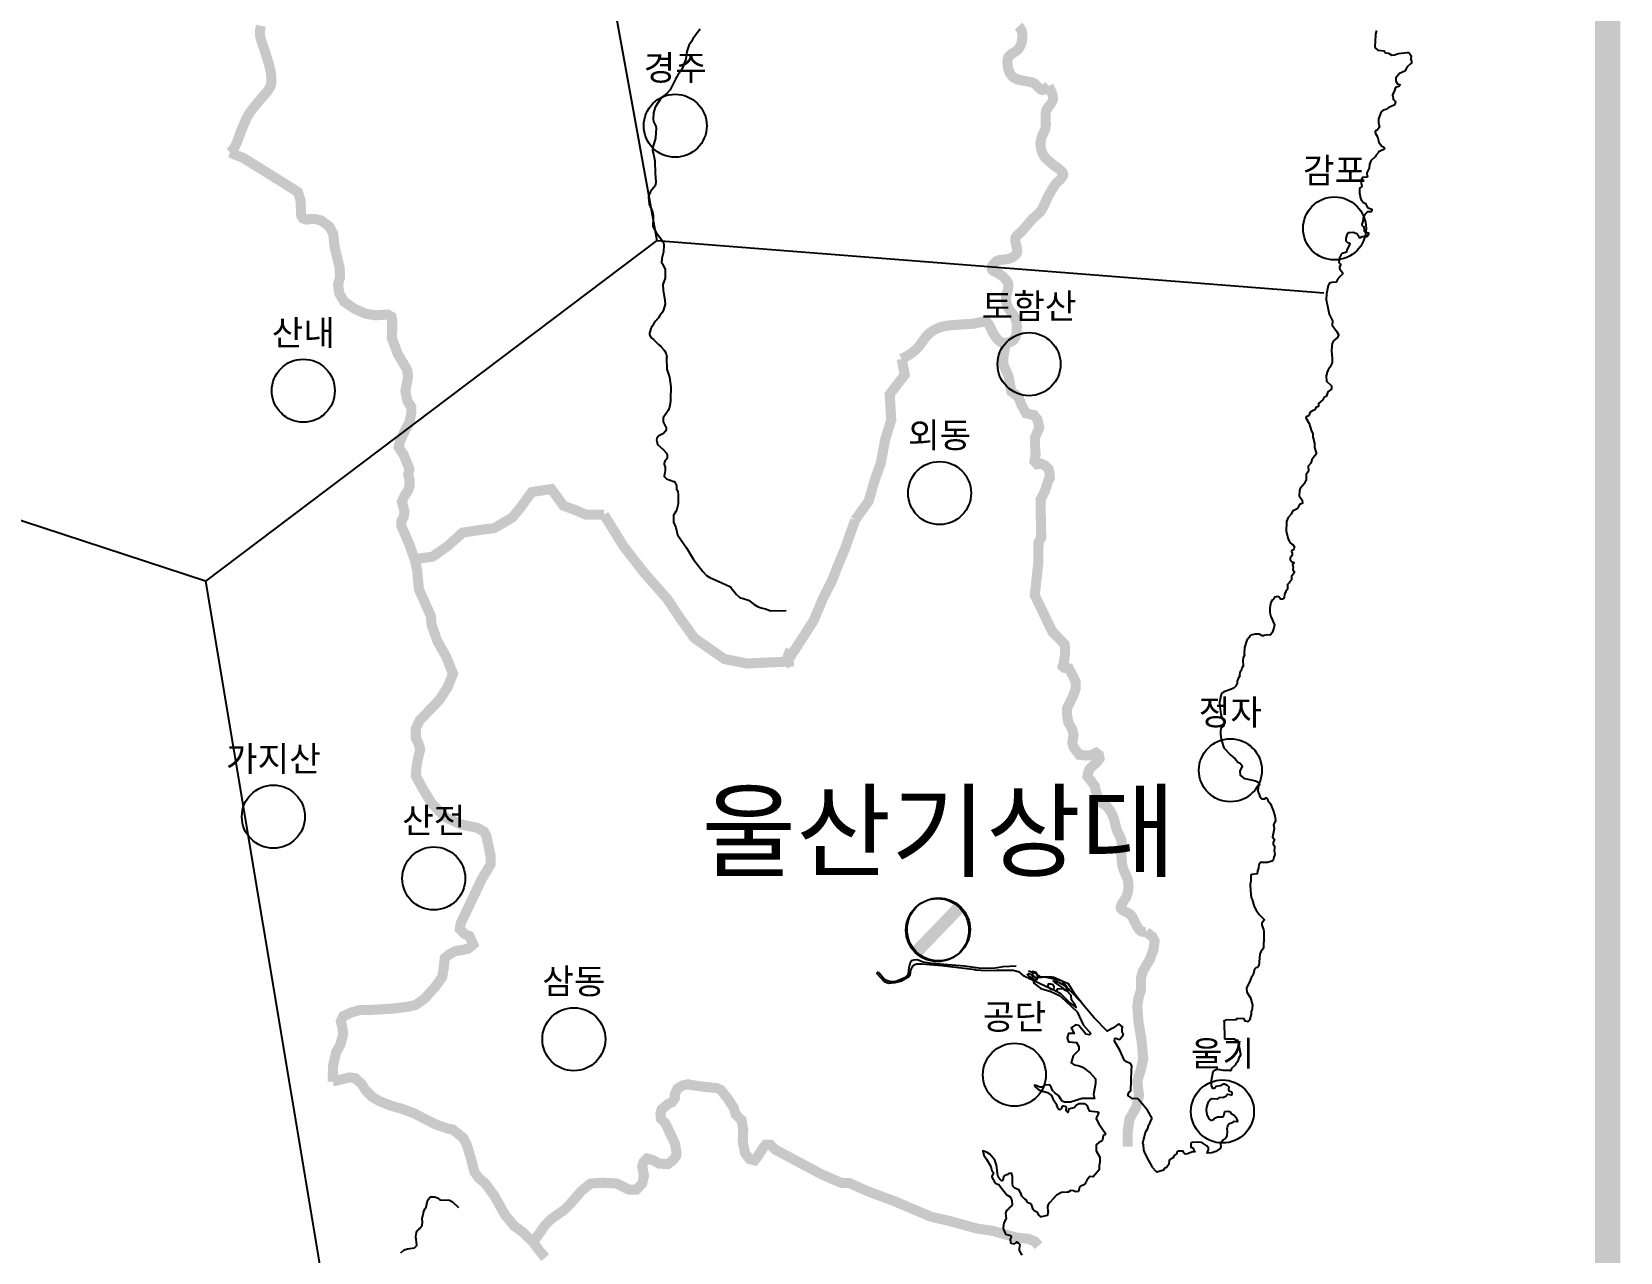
# Model space of a CAD drawing. Header units: millimetres. Extents: x -954552 to 1497340, y -301250 to 736091.
# Drawn here: x 374112 to 437134, y 218938 to 267342 of the extents above; entities that cross this region are included whole.
import ezdxf
from ezdxf.enums import TextEntityAlignment as Align

# ---------------------------------------------------------------- set-up
doc = ezdxf.new("R2010")
doc.units = ezdxf.units.MM
for name, color, linetype in [('2121', 7, 'Continuous'), ('2411', 7, 'Continuous'), ('AWS', 4, 'Continuous'), ('AWS명', 2, 'Continuous'), ('EL', 2, 'Continuous'), ('MAIN-RIVER', 5, 'Continuous'), ('Point', 1, 'Continuous'), ('관측소명', 3, 'Continuous'), ('기상청', 1, 'Continuous'), ('티센', 6, 'Continuous')]:
    doc.layers.add(name, color=color, linetype=linetype)
doc.styles.get("Standard").update_dxf_attribs({"font": ''})
doc.styles.get('Standard').set_extended_font_data('Gulim')

# ---------------------------------------------------------------- blocks, each defined once
blk = doc.blocks.new('관측소(기상청)')
at = {"layer": '기상청', "const_width": 500}
blk.add_lwpolyline([(821, 874), (-914, -926)], dxfattribs=at)
at = {"layer": '기상청'}
blk.add_circle((-46, -26), 1250, dxfattribs=at)

msp = doc.modelspace()

# ---------------------------------------------------------------- linework, layer by layer
at = {"const_width": 1000}
msp.add_lwpolyline([(436634, 41900), (436634, 603450), (72212, 603450), (72212, 41900)], close=True, dxfattribs=at)
at = {"layer": '2121', "color": 7}
msp.add_lwpolyline([(427469, 267396), (427429, 267248), (427421, 267217), (427415, 266957), (427398, 266753), (427417, 266710), (427519, 266615), (427763, 266591), (427818, 266512), (427946, 266490), (428078, 266414), (428178, 266425), (428336, 266486), (428664, 266526), (428720, 266521), (428776, 266476), (428835, 266391), (428830, 266254), (428848, 266170), (428852, 266095), (428815, 266073), (428685, 265952), (428686, 265926), (428636, 265869), (428582, 265778), (428376, 265684), (428235, 265520), (428225, 265382), (428225, 265382), (428302, 265283), (428384, 265253), (428384, 265222), (428366, 265188), (428345, 265172), (428216, 265132), (428169, 264969), (428102, 264861), (428099, 264811), (428118, 264774), (428129, 264690), (428124, 264662), (428171, 264628), (428219, 264576), (428189, 264444), (427960, 264334), (427831, 264261), (427724, 264237), (427650, 264161), (427548, 263884), (427550, 263735), (427576, 263625), (427578, 263560), (427492, 263446), (427418, 263420), (427407, 263353), (427422, 263314), (427509, 263171), (427555, 262966), (427664, 262817), (427759, 262769), (427759, 262769), (427784, 262738), (427754, 262678), (427549, 262578), (427539, 262553), (427439, 262439), (427421, 262395), (427242, 262224), (427182, 262079), (427178, 261935), (427081, 261746), (427081, 261709), (427107, 261609), (427070, 261581), (426926, 261566), (426896, 261550), (426874, 261489), (426856, 261305), (426869, 261291), (426882, 261212), (426815, 261156), (426794, 261112), (426785, 261084), (426795, 260960), (426833, 260743), (426859, 260677), (426943, 260575), (427030, 260534), (427075, 260431), (427133, 260360), (427283, 260306), (427284, 260243), (427284, 260243), (427248, 260202), (427103, 260197), (427000, 260101), (426942, 259988), (426931, 259952), (426928, 259819), (426886, 259709), (426887, 259678), (426900, 259659), (426938, 259619), (426962, 259613), (426972, 259429), (427001, 259406), (427141, 259366), (427142, 259310), (427082, 259216), (427044, 259208), (426881, 259212), (426813, 259171), (426794, 259170), (426762, 259229), (426680, 259322), (426536, 259375), (426367, 259367), (426305, 259323), (426245, 259153), (426253, 259056), (426316, 258991), (426382, 258973), (426399, 258954), (426401, 258923), (426401, 258923), (426289, 258697), (426272, 258600), (426104, 258544), (426055, 258493), (426037, 258424), (425994, 258380), (425972, 258192), (426006, 258146), (426019, 258144), (426035, 258112), (426036, 258087), (426000, 258018), (426001, 257961), (426007, 257930), (426115, 257801), (426116, 257732), (426000, 257628), (426000, 257615), (425932, 257548), (425865, 257410), (425690, 257392), (425597, 257367), (425547, 257278), (425479, 256947), (425473, 256710), (425501, 256528), (425519, 256476), (425585, 256143), (425720, 255882), (425710, 255707), (425882, 255472), (425882, 255472), (425953, 255342), (425953, 255317), (425911, 255216), (425757, 255089), (425702, 254982), (425687, 254884), (425685, 254682), (425699, 254395), (425705, 254357), (425699, 254336), (425707, 254220), (425677, 254175), (425671, 254113), (425543, 253930), (425501, 253848), (425471, 253697), (425481, 253479), (425678, 253295), (425674, 253163), (425538, 253067), (425483, 252903), (425465, 252881), (425397, 252846), (425358, 252802), (425353, 252770), (425335, 252747), (425169, 252599), (425159, 252486), (425053, 252441), (425017, 252350), (424929, 252315), (424929, 252315), (424825, 252238), (424795, 252128), (424688, 252072), (424658, 252035), (424791, 251801), (424866, 251545), (424932, 251402), (424940, 251271), (425006, 251028), (425009, 250859), (425075, 250641), (425075, 250592), (424957, 250440), (424919, 250407), (424894, 250361), (424856, 250232), (424751, 250112), (424761, 249918), (424744, 249875), (424675, 249785), (424672, 249549), (424624, 249471), (424599, 249410), (424439, 249232), (424408, 249155), (424400, 248931), (424515, 248765), (424529, 248665), (424511, 248633), (424405, 248588), (424380, 248545), (424380, 248545), (424369, 248484), (424315, 248421), (424134, 248333), (424080, 248214), (423966, 248076), (423900, 247918), (423891, 247879), (423884, 247549), (423958, 247212), (424041, 247079), (424086, 247033), (424155, 246997), (424212, 246929), (424189, 246825), (424170, 246790), (424090, 246758), (424090, 246733), (424115, 246690), (424117, 246596), (424099, 246553), (424038, 246476), (424033, 246410), (424090, 246333), (424184, 246297), (424185, 246273), (424135, 246221), (424149, 246128), (424162, 246109), (424139, 246006), (424202, 245935), (424199, 245884), (424199, 245884), (424086, 245733), (424094, 245608), (424028, 245534), (423996, 245484), (423928, 245418), (423931, 245241), (423866, 245144), (423854, 245100), (423810, 245041), (423795, 244907), (423783, 244878), (423738, 244843), (423656, 244843), (423586, 244932), (423499, 244943), (423493, 244934), (423422, 244913), (423374, 244842), (423335, 244806), (423276, 244701), (423243, 244572), (423235, 244482), (423233, 244314), (423267, 244145), (423416, 243817), (423410, 243755), (423339, 243535), (423271, 243438), (423240, 243414), (423144, 243422), (423003, 243402), (423003, 243402), (422985, 243385), (422932, 243386), (422809, 243451), (422652, 243449), (422478, 243415), (422438, 243380), (422409, 243325), (422317, 243209), (422229, 242917), (422220, 242671), (422227, 242630), (422179, 242511), (422156, 242405), (422172, 242198), (422133, 242134), (422110, 242074), (422099, 242003), (422045, 241934), (422034, 241821), (422041, 241792), (421974, 241695), (421936, 241590), (421932, 241513), (421877, 241407), (421878, 241388), (421818, 241325), (421717, 241267), (421411, 241157), (421359, 241127), (421301, 241054), (421231, 240759), (421231, 240759), (421251, 240577), (421289, 240266), (421347, 240105), (421443, 239956), (421443, 239925), (421394, 239874), (421408, 239812), (421303, 239741), (421273, 239629), (421269, 239516), (421294, 239367), (421297, 239297), (421375, 239026), (421409, 238949), (421681, 238652), (421854, 238507), (421961, 238377), (422061, 238335), (422132, 238223), (422133, 238204), (422079, 238109), (422047, 238020), (422056, 237862), (422213, 237729), (422240, 237731), (422660, 237631), (422798, 237561), (422819, 237464), (422775, 237407), (422764, 237357), (422759, 237232), (422759, 237232), (422829, 237018), (422901, 236934), (422933, 236916), (423033, 236915), (423064, 236962), (423105, 236964), (423139, 236923), (423153, 236851), (423153, 236851), (423260, 236724), (423371, 236452), (423427, 236247), (423452, 236061), (423432, 235994), (423380, 235898), (423407, 235730), (423337, 235404), (423413, 235312), (423408, 235274), (423366, 235185), (423366, 235127), (423424, 235024), (423412, 234974), (423408, 234868), (423435, 234711), (423386, 234612), (423370, 234492), (423311, 234452), (423134, 234389), (422896, 234395), (422876, 234408), (422803, 234333), (422792, 234296), (422783, 234171), (422737, 234068), (422734, 233939), (422536, 233913), (422479, 233895), (422482, 233652), (422453, 233534), (422462, 233289), (422498, 233004), (422531, 232928), (422531, 232928), (422617, 232649), (422696, 232507), (422808, 232333), (423012, 232131), (423013, 232105), (422914, 231991), (422915, 231910), (422981, 231736), (422994, 231662), (422999, 231287), (422986, 231194), (422979, 230992), (422869, 230854), (422839, 230759), (422790, 230290), (422747, 230229), (422672, 230213), (422623, 230162), (422571, 229936), (422485, 229823), (422431, 229647), (422303, 229420), (422324, 229258), (422466, 229029), (422538, 228742), (422523, 228517), (422492, 228467), (422488, 228373), (422429, 228147), (422355, 228074), (422342, 228089), (422342, 228089), (422255, 228106), (422215, 228193), (421928, 228208), (421891, 228161), (421858, 228150), (421467, 228136), (421448, 228116), (421405, 228100), (421417, 228075), (421436, 227420), (421452, 227407), (421827, 227403), (421860, 227345), (421966, 227346), (422068, 226791), (422069, 226747), (421995, 226622), (421995, 226600), (421948, 226483), (421884, 226409), (421856, 226361), (421714, 226230), (421690, 226145), (421678, 226132), (421635, 226143), (421397, 226144), (421171, 226191), (421133, 226190), (420991, 226113), (420967, 226086), (420903, 225730), (420903, 225730), (420906, 225549), (420945, 225462), (420969, 225449), (421033, 225451), (421107, 225521), (421274, 225555), (421392, 225613), (421436, 225613), (421480, 225595), (421543, 225558), (421600, 225503), (421596, 225372), (421621, 225335), (421716, 225302), (421729, 225287), (421724, 225187), (421705, 225167), (421561, 225194), (421527, 225180), (421527, 225167), (421481, 225117), (421388, 225075), (421213, 225057), (421139, 225002), (420945, 225019), (420876, 224998), (420766, 224860), (420713, 224690), (420712, 224572), (420736, 224396), (420813, 224232), (420813, 224232), (420877, 224174), (420923, 224174), (421014, 224197), (421014, 224210), (421075, 224271), (421156, 224303), (421362, 224306), (421405, 224363), (421446, 224519), (421584, 224534), (421659, 224501), (421704, 224442), (421817, 224375), (421881, 224296), (421943, 224140), (421932, 224111), (421789, 224122), (421716, 224061), (421622, 224035), (421549, 223934), (421542, 223869), (421525, 223827), (421540, 223721), (421526, 223567), (421492, 223479), (421465, 223442), (421376, 223394), (421376, 223394), (421276, 223252), (421290, 223137), (421261, 223051), (421089, 222936), (420933, 222875), (420933, 222875), (420759, 222863), (420752, 222888), (420801, 222991), (420794, 223060), (420730, 223152), (420578, 223263), (420509, 223287), (420390, 223304), (420133, 223291), (420103, 223268), (420099, 223106), (420181, 223082), (420200, 223054), (420210, 223010), (420258, 222933), (420258, 222914), (420140, 222906), (419972, 222841), (419879, 222831), (419879, 222831), (419821, 222877), (419789, 222951), (419583, 222942), (419546, 222903), (419547, 222841), (419522, 222816), (419479, 222800), (419430, 222764), (419393, 222676), (419275, 222618), (419244, 222586), (419222, 222417), (419137, 222300), (419056, 222253), (419007, 222186), (418745, 222116), (418745, 222129), (418732, 222129), (418572, 222295), (418572, 222313), (418548, 222338), (418548, 222364), (418382, 222670), (418344, 222765), (418285, 222859), (418238, 223003), (418216, 223196), (418197, 223264), (418303, 223698), (418394, 223848), (418418, 223974), (418418, 223974), (418472, 224044), (418524, 224182), (418552, 224225), (418557, 224263), (418383, 224574), (418022, 224995), (417982, 225030), (417764, 225017), (417713, 225076), (417593, 225149), (417636, 225268), (417715, 225344), (417748, 226152), (417763, 226320), (417711, 226416), (417497, 226520), (417472, 226540), (417285, 226957), (417073, 227309), (417084, 227409), (417097, 227422), (417157, 227412), (417210, 227383), (417266, 227381), (417419, 227540), (417418, 227615), (417380, 227652), (417367, 227707), (417378, 227832), (417396, 227870), (417243, 227995), (417009, 227820), (416775, 227703), (416260, 228230), (415832, 228752), (415493, 229179), (415249, 229579), (414944, 229701), (414333, 229851), (414055, 229823), (413967, 230034), (413811, 230067), (413811, 229851), (413872, 229607), (414150, 229396), (414550, 229274), (414883, 229118), (415127, 228907), (415588, 228474), (415832, 227958), (416137, 227619), (416076, 227558), (415926, 227586), (415649, 227925), (415527, 227958), (415344, 227836), (415466, 227619), (415249, 227619), (415188, 227436), (415249, 227281), (415560, 227253), (415649, 227097), (415649, 226947), (415432, 226731), (415344, 226453), (415466, 226365), (415682, 226331), (415832, 226270), (416110, 226059), (416321, 225815), (416321, 225632), (416232, 225199), (416271, 225029), (415783, 225028), (415323, 224889), (415092, 224886), (414996, 224931), (414848, 225152), (414710, 225243), (414609, 225347), (414540, 225523), (414513, 225553), (414505, 225583), (414293, 225558), (414189, 225490), (414124, 225489), (413947, 225550), (413891, 225557), (413924, 225496), (414078, 225370), (414411, 225269), (414520, 225198), (414564, 225150), (414602, 225082), (414634, 224991), (414762, 224806), (414763, 224749), (414781, 224743), (414790, 224710), (414858, 224607), (414858, 224607), (414883, 224595), (414946, 224609), (414974, 224647), (415012, 224728), (415031, 224741), (415094, 224736), (415151, 224693), (415140, 224556), (415206, 224487), (415225, 224491), (415277, 224620), (415295, 224639), (415470, 224679), (415556, 224787), (415667, 224832), (415873, 224841), (415987, 224740), (416005, 224669), (416065, 224548), (416397, 224509), (416429, 224497), (416441, 224462), (416414, 224406), (416400, 224331), (416351, 224280), (416345, 224230), (416454, 224028), (416710, 223642), (416698, 223598), (416635, 223578), (416617, 223558), (416617, 223558), (416599, 223409), (416577, 223349), (416447, 223288), (416342, 223199), (416336, 223179), (416345, 222955), (416493, 222707), (416481, 222493), (416464, 222392), (416457, 222207), (416217, 221928), (416092, 221945), (415976, 221799), (415964, 221743), (415914, 221692), (415915, 221667), (415878, 221629), (415710, 221545), (415686, 221520), (415645, 221347), (415533, 221330), (415438, 221379), (415338, 221384), (415233, 221319), (415189, 221325), (414964, 221312), (414772, 221200), (414695, 221121), (414695, 221108), (414671, 221096), (414471, 220889), (414471, 220889), (414457, 220850), (414440, 220832), (414411, 220739), (414426, 220563), (414439, 220532), (414403, 220398), (414173, 220344), (414135, 220347), (414129, 220359), (414117, 220359), (414084, 220390), (414008, 220513), (413882, 220574), (413837, 220626), (413772, 220834), (413750, 220857), (413677, 220889), (413608, 220939), (413576, 221007), (413506, 221040), (413471, 221080), (413398, 221167), (413372, 221260), (413269, 221408), (413112, 221481), (413036, 221561), (413021, 221669), (413017, 221935), (412978, 222069), (412872, 222058), (412829, 222014), (412829, 222014), (412699, 221962), (412672, 221916), (412639, 221780), (412589, 221767), (412525, 221841), (412525, 221854), (412493, 221881), (412442, 221983), (412385, 222395), (412339, 222550), (412320, 222584), (412117, 222822), (412016, 222889), (411840, 222961), (411885, 222789), (411996, 222634), (412162, 222334), (412197, 222161), (412227, 222139), (412265, 222093), (412265, 222067), (412198, 221951), (412199, 221914), (412321, 221700), (412340, 221676), (412479, 221624), (412583, 221477), (412803, 221208), (412930, 221138), (412968, 221059), (412994, 220972), (413003, 220829), (412979, 220779), (412895, 220702), (412889, 220683), (412787, 220595), (412758, 220532), (412746, 220485), (412767, 220276), (412677, 220105), (412654, 219911), (412662, 219843), (412727, 219691), (412759, 219648), (412940, 219601), (412972, 219579), (412972, 219535), (412931, 219454), (412931, 219454), (412938, 219341), (412970, 219298), (413102, 219269), (413144, 219301), (413182, 219351), (413253, 219307), (413308, 219246), (413284, 219085), (413287, 219002), (413390, 218820)], dxfattribs=at)
at = {"layer": '2411', "const_width": 400}
for points in [[(381974, 262552), (382006, 262578), (382041, 262611), (382050, 262620), (382081, 262656), (382111, 262694), (382138, 262734), (382164, 262775), (382188, 262818), (382210, 262863), (382231, 262908), (382250, 262955), (382269, 263003), (382287, 263051), (382305, 263099), (382305, 263099), (382322, 263148), (382339, 263197), (382356, 263246), (382373, 263295), (382387, 263335), (382407, 263381), (382426, 263428), (382446, 263474), (382465, 263521), (382484, 263567), (382503, 263614), (382523, 263660), (382542, 263706), (382562, 263752), (382583, 263798), (382603, 263843), (382625, 263888), (382647, 263933), (382670, 263977), (382693, 264021), (382718, 264064), (382743, 264107), (382745, 264110), (382773, 264151), (382802, 264191), (382831, 264231), (382862, 264271), (382893, 264310), (382924, 264349), (382956, 264387), (382989, 264426), (383021, 264464), (383053, 264503), (383085, 264541), (383117, 264580), (383149, 264619), (383149, 264619), (383180, 264658), (383202, 264686), (383237, 264725), (383273, 264764), (383309, 264803), (383344, 264843), (383379, 264882), (383413, 264923), (383446, 264963), (383477, 265004), (383506, 265046), (383532, 265089), (383556, 265132), (383577, 265176), (383594, 265222), (383607, 265268), (383616, 265315), (383619, 265342), (383622, 265391), (383621, 265441), (383619, 265481), (383617, 265530), (383613, 265580), (383609, 265630), (383602, 265679), (383595, 265728), (383587, 265777), (383577, 265826), (383567, 265875), (383556, 265924), (383544, 265972), (383531, 266021), (383517, 266069), (383504, 266118), (383489, 266166), (383474, 266214), (383474, 266214), (383459, 266263), (383444, 266311), (383429, 266359), (383413, 266407), (383398, 266455), (383383, 266503), (383368, 266551), (383361, 266573), (383344, 266622), (383328, 266670), (383311, 266718), (383294, 266766), (383277, 266814), (383260, 266862), (383244, 266910), (383229, 266958), (383215, 267006), (383202, 267054), (383190, 267103), (383180, 267151), (383172, 267199), (383166, 267248), (383162, 267289), (383164, 267337), (383169, 267386), (383176, 267435), (383185, 267483), (383195, 267532), (383206, 267581)], [(413259, 267563), (413292, 267529), (413320, 267493), (413345, 267457), (413367, 267418), (413383, 267378), (413387, 267368), (413400, 267322), (413410, 267275), (413416, 267225), (413418, 267175), (413417, 267123), (413413, 267071), (413405, 267019), (413395, 266967), (413381, 266915), (413364, 266864), (413345, 266815), (413323, 266766), (413298, 266720), (413298, 266720), (413271, 266676), (413252, 266649), (413215, 266615), (413174, 266584), (413130, 266555), (413085, 266526), (413040, 266498), (412996, 266469), (412955, 266439), (412917, 266407), (412884, 266372), (412858, 266334), (412847, 266311), (412832, 266265), (412823, 266216), (412819, 266165), (412820, 266113), (412824, 266064), (412828, 266012), (412834, 265960), (412844, 265909), (412857, 265857), (412874, 265807), (412894, 265758), (412917, 265711), (412943, 265666), (412972, 265625), (413004, 265586), (413039, 265551), (413072, 265524), (413111, 265499), (413153, 265478), (413198, 265460), (413246, 265446), (413295, 265433), (413346, 265422), (413346, 265422), (413398, 265412), (413450, 265403), (413502, 265393), (413522, 265389), (413572, 265380), (413622, 265370), (413671, 265361), (413721, 265350), (413769, 265339), (413817, 265325), (413863, 265308), (413882, 265300), (413924, 265267), (413965, 265229), (414005, 265189), (414043, 265148), (414081, 265110), (414119, 265077), (414157, 265051), (414195, 265034), (414219, 265030), (414259, 265041), (414298, 265063), (414338, 265092), (414379, 265125), (414421, 265161), (414459, 265194)], [(414459, 265194), (414495, 265116), (414517, 265068), (414539, 265019), (414560, 264971), (414580, 264922), (414598, 264875), (414613, 264827), (414624, 264780), (414631, 264733), (414632, 264687), (414631, 264670), (414619, 264626), (414600, 264583), (414577, 264540), (414550, 264498), (414521, 264456), (414489, 264414), (414458, 264372), (414427, 264329), (414398, 264286), (414372, 264242), (414361, 264220), (414350, 264173), (414343, 264125), (414339, 264076), (414336, 264026), (414336, 263976), (414337, 263926), (414339, 263875), (414341, 263824), (414343, 263773), (414345, 263722), (414345, 263671), (414344, 263620), (414341, 263570), (414341, 263570), (414338, 263545), (414323, 263498), (414305, 263450), (414285, 263403), (414265, 263356), (414244, 263309), (414223, 263262), (414203, 263216), (414184, 263169), (414168, 263122), (414154, 263075), (414143, 263028), (414136, 262983), (414133, 262933), (414132, 262882), (414135, 262832), (414140, 262781), (414149, 262730), (414160, 262680), (414174, 262631), (414191, 262582), (414210, 262535), (414232, 262489), (414256, 262445), (414271, 262421), (414298, 262381), (414328, 262344), (414361, 262307), (414396, 262272), (414433, 262238), (414471, 262205), (414511, 262173), (414551, 262141), (414591, 262108), (414631, 262076), (414671, 262043), (414671, 262043), (414676, 262039), (414723, 262005), (414770, 261970), (414818, 261935), (414864, 261901), (414907, 261866), (414946, 261830), (414980, 261795), (415007, 261759), (415026, 261723), (415035, 261686), (415036, 261679), (415029, 261642), (415012, 261605), (414987, 261567), (414955, 261529), (414919, 261490), (414879, 261451), (414837, 261411), (414795, 261371), (414754, 261331), (414743, 261319), (414715, 261279), (414686, 261238), (414659, 261196), (414632, 261154), (414606, 261111), (414580, 261068), (414554, 261025), (414529, 260982), (414505, 260938), (414480, 260895), (414456, 260851), (414432, 260806), (414409, 260762), (414406, 260757), (414406, 260757), (414385, 260711), (414364, 260665), (414344, 260618), (414323, 260572), (414303, 260525), (414282, 260479), (414261, 260434), (414239, 260389), (414215, 260345), (414190, 260302), (414163, 260261), (414134, 260221), (414113, 260195), (414080, 260159), (414044, 260125), (414007, 260091), (413969, 260059), (413930, 260026), (413892, 259993), (413866, 259970), (413831, 259935), (413797, 259898), (413763, 259862), (413730, 259824), (413697, 259787), (413664, 259749), (413632, 259710), (413600, 259672), (413568, 259634), (413535, 259595), (413503, 259557), (413470, 259519), (413438, 259482), (413404, 259444), (413371, 259408), (413331, 259374), (413331, 259374), (413291, 259341), (413252, 259306), (413216, 259272), (413183, 259235), (413155, 259198), (413146, 259183), (413135, 259138), (413132, 259090), (413135, 259040), (413144, 258987), (413155, 258934), (413168, 258880), (413182, 258826), (413194, 258773), (413204, 258721), (413209, 258671), (413208, 258623), (413200, 258579), (413191, 258554), (413163, 258516), (413130, 258481), (413091, 258449), (413049, 258419), (413004, 258392), (412957, 258368), (412921, 258351), (412873, 258337), (412822, 258326), (412770, 258319), (412717, 258314), (412664, 258309), (412612, 258305), (412560, 258299), (412511, 258291), (412464, 258279), (412421, 258262), (412421, 258262), (412382, 258240), (412381, 258239), (412337, 258202), (412297, 258160), (412260, 258115), (412231, 258068), (412210, 258021), (412198, 257976), (412199, 257934), (412201, 257924), (412221, 257893), (412253, 257866), (412295, 257840), (412343, 257816), (412396, 257792), (412449, 257767), (412494, 257744), (412536, 257714), (412579, 257682), (412620, 257649), (412660, 257614), (412698, 257578), (412733, 257540), (412766, 257501), (412795, 257461), (412820, 257419), (412840, 257376), (412854, 257340), (412859, 257295), (412859, 257249), (412854, 257201), (412846, 257153), (412835, 257103), (412822, 257053), (412808, 257002), (412794, 256950), (412794, 256950), (412782, 256899), (412772, 256848), (412765, 256797), (412763, 256755), (412767, 256705), (412773, 256655), (412782, 256605), (412794, 256556), (412808, 256507), (412825, 256459), (412844, 256413), (412866, 256368), (412875, 256350), (412903, 256309), (412934, 256269), (412966, 256230), (412999, 256192), (413032, 256153), (413063, 256114), (413091, 256074), (413100, 256058), (413122, 256013), (413141, 255966), (413158, 255918), (413171, 255869), (413181, 255819), (413189, 255769), (413194, 255718), (413196, 255667), (413195, 255616), (413191, 255566), (413190, 255563), (413190, 255509), (413187, 255454), (413181, 255399), (413172, 255346), (413172, 255346), (413159, 255295), (413143, 255246), (413122, 255201), (413098, 255161), (413068, 255126), (413055, 255114), (413018, 255083), (412974, 255057), (412927, 255036), (412876, 255020), (412823, 255009), (412770, 255004), (412716, 255004), (412664, 255010), (412614, 255021), (412605, 255024), (412564, 255039), (412524, 255061), (412486, 255089), (412450, 255121), (412415, 255158), (412382, 255199), (412351, 255242), (412320, 255287), (412291, 255334), (412263, 255381), (412235, 255429), (412223, 255451), (412199, 255499), (412177, 255550), (412156, 255600), (412134, 255648), (412112, 255695), (412087, 255737), (412060, 255774), (412029, 255804), (412029, 255804), (412020, 255811), (411982, 255827), (411940, 255837), (411894, 255840), (411845, 255839), (411795, 255832), (411742, 255823), (411688, 255811), (411634, 255797), (411579, 255784), (411524, 255770), (411503, 255766), (411453, 255762), (411403, 255759), (411353, 255756), (411303, 255754), (411253, 255751), (411203, 255748), (411153, 255745), (411103, 255742), (411054, 255738), (411004, 255735), (410954, 255731), (410904, 255726), (410854, 255721), (410851, 255721), (410800, 255718), (410749, 255714), (410698, 255711), (410647, 255708), (410596, 255703), (410546, 255699), (410495, 255693), (410445, 255687), (410395, 255679), (410346, 255671), (410346, 255671), (410297, 255661), (410249, 255649), (410201, 255636), (410154, 255621), (410108, 255604), (410063, 255586), (410017, 255566), (409972, 255544), (409928, 255521), (409884, 255496), (409841, 255469), (409800, 255440), (409760, 255410), (409726, 255383), (409689, 255351), (409654, 255316), (409620, 255280), (409588, 255242), (409557, 255203), (409526, 255163), (409496, 255122), (409467, 255081), (409438, 255040), (409408, 254998), (409379, 254957), (409349, 254916), (409318, 254877), (409286, 254838), (409253, 254800), (409231, 254776), (409194, 254742), (409156, 254709), (409118, 254676), (409079, 254645), (409039, 254614), (408998, 254585), (408998, 254585), (408957, 254556), (408915, 254529), (408872, 254502), (408829, 254477), (408785, 254453), (408740, 254430), (408713, 254416), (408669, 254392), (408624, 254368)], [(386053, 225704), (386063, 226300), (386185, 226866), (386349, 227152), (386471, 227596), (386428, 227883), (386371, 228097), (386471, 228298), (386793, 228448), (387144, 228549), (387595, 228549), (388419, 228599), (389021, 228670), (389350, 228749), (389701, 229000), (390123, 229472), (390395, 229852), (390446, 230146), (390496, 230597), (390675, 230747), (390897, 230876), (391198, 230926), (391427, 230976), (391627, 231148), (391477, 231477), (391298, 231549), (391097, 231750), (391126, 231972), (391971, 233748), (392322, 234328), (392322, 234628), (392150, 235452), (392050, 235624), (391778, 235774), (391147, 235903), (390496, 236204), (389973, 236748), (389622, 237328), (389350, 237829), (389371, 238180), (389472, 238682), (389522, 238882), (389450, 239133), (389350, 239326), (389350, 239706), (389500, 240028), (390274, 240830), (390603, 241331), (390825, 241883), (390553, 242556), (390202, 243179), (389973, 243830), (389951, 244160), (389472, 245234), (389400, 246007), (389300, 246430), (389071, 247060), (388777, 247733), (388777, 247934), (388870, 248106), (388899, 248306), (388799, 248707), (388899, 248936), (389049, 249158), (389099, 249330), (389099, 249559), (389049, 249781), (389099, 249982), (388870, 250562), (388670, 250863), (388720, 251085), (388849, 251385), (389099, 251858), (389171, 252238), (389171, 252460), (389021, 252689), (388935, 253083), (388999, 253441), (389042, 253634), (389013, 253920), (388627, 254579), (388397, 255202), (388412, 255546), (388412, 255861), (388383, 256040), (388233, 256126), (387968, 256112), (387746, 256097), (387352, 256162), (386922, 256355), (386507, 256635), (386314, 256964), (386263, 257308), (386342, 257608), (386328, 257981), (386135, 258769), (386070, 259334), (385927, 259606), (385597, 259857), (385340, 259921), (385211, 259921), (385017, 259893), (384881, 259936), (384803, 260050), (384774, 260652), (384674, 260981), (384237, 261261), (382511, 262335), (381974, 262552)], [(412760, 255004), (412660, 254429), (412660, 254150), (412867, 253670), (412975, 253075), (413247, 252868), (413390, 252517), (413562, 252209), (413877, 252137), (414013, 251965), (414085, 251650), (413913, 251235), (413913, 250956), (413941, 250576), (413891, 250311), (413999, 250189), (414135, 250218), (414292, 250154), (414443, 250018), (414486, 249882), (414507, 249645), (414443, 249552), (414307, 249122), (414135, 248786), (414149, 247927), (414163, 247275), (414056, 247110), (414042, 246229), (413906, 244998), (414600, 243551), (414887, 243258), (415087, 243057), (415109, 242899), (415109, 242670), (415059, 242319), (415016, 242176), (415073, 242119), (415259, 242090), (415381, 241868), (415524, 241582), (415524, 241274), (415431, 241009), (415180, 240500), (415180, 240300), (415231, 239963), (415395, 239670), (415445, 239469), (415395, 239147), (415445, 238961), (415675, 238667), (415939, 238639), (416140, 238653), (416340, 238746), (416448, 238667), (416477, 238517), (416355, 238359), (416090, 238116), (416033, 237980), (415997, 237808), (416118, 237658), (416290, 237421), (416319, 237257), (416412, 236963), (416447, 236814)], [(403973, 242191), (404210, 242849)], [(416447, 236814), (416470, 236799), (416515, 236775), (416560, 236752), (416560, 236752), (416605, 236728), (416648, 236702), (416689, 236675), (416728, 236645), (416735, 236640), (416772, 236606), (416806, 236571), (416838, 236532), (416868, 236492), (416896, 236450), (416922, 236406), (416946, 236361), (416968, 236315), (416989, 236268), (417000, 236242), (417019, 236197), (417036, 236150), (417051, 236103), (417064, 236055), (417077, 236006), (417089, 235957), (417101, 235908), (417112, 235859), (417124, 235810), (417137, 235762), (417151, 235713), (417159, 235686), (417180, 235640), (417202, 235594), (417224, 235549), (417247, 235504), (417269, 235458), (417290, 235413), (417309, 235367), (417327, 235321), (417341, 235274), (417341, 235274), (417344, 235262), (417352, 235214), (417357, 235165), (417360, 235116), (417360, 235066), (417359, 235016), (417357, 234965), (417354, 234915), (417351, 234864), (417348, 234813), (417346, 234763), (417345, 234712), (417344, 234705), (417346, 234655), (417348, 234605), (417351, 234555), (417354, 234505), (417358, 234455), (417363, 234405), (417369, 234355), (417377, 234306), (417386, 234257), (417396, 234208), (417397, 234202), (417413, 234154), (417431, 234107), (417450, 234061), (417470, 234014), (417491, 233968), (417512, 233922), (417532, 233875), (417552, 233829), (417570, 233783), (417586, 233736), (417600, 233689), (417609, 233646), (417609, 233646), (417617, 233596), (417621, 233546), (417624, 233496), (417624, 233446), (417622, 233395), (417618, 233345), (417612, 233294), (417604, 233244), (417593, 233194), (417581, 233145), (417567, 233097), (417556, 233063), (417530, 233013), (417500, 232964), (417467, 232915), (417435, 232867), (417403, 232820), (417374, 232774), (417349, 232730), (417330, 232688), (417318, 232648), (417315, 232610), (417318, 232586), (417339, 232554), (417369, 232525), (417406, 232498), (417450, 232472), (417497, 232447), (417548, 232423), (417599, 232397), (417649, 232370), (417689, 232347), (417722, 232308), (417752, 232265), (417781, 232220), (417808, 232173), (417808, 232173), (417833, 232124), (417858, 232075), (417882, 232026), (417905, 231977), (417929, 231929), (417953, 231882), (417977, 231838), (418003, 231796), (418030, 231758), (418059, 231723), (418090, 231693), (418123, 231668), (418139, 231658), (418181, 231648), (418224, 231641), (418270, 231640), (418317, 231641), (418326, 231642)], [(418326, 231642), (418589, 231435), (418661, 231291), (418618, 230955), (418475, 230554), (418188, 230074), (418116, 229766), (418116, 229315), (418023, 229028), (417973, 228699), (418023, 228033), (418138, 227367), (418210, 226601), (418116, 226178), (417973, 225720), (418045, 225154), (417923, 224674), (417665, 224223), (417594, 223722), (417594, 223414), (417594, 223128)], [(386053, 225714), (386204, 225746), (386724, 225871), (386954, 225836), (387195, 225618), (387355, 225366), (387627, 225090), (387888, 224941), (388215, 224802), (388494, 224711), (388775, 224633), (389289, 224446), (389699, 224226), (390175, 223991), (390605, 223845), (390811, 223805), (391238, 223465), (391385, 223160), (391527, 222682), (391675, 222125), (391847, 221879), (392106, 221666), (392458, 221186), (392895, 220407), (393250, 219985), (393575, 219745), (393987, 219354)], [(394483, 218722), (394273, 218971), (394006, 219328), (394477, 220013), (394714, 220249), (395236, 220614), (395480, 220858), (395924, 221373), (396282, 221660), (396769, 221695), (397328, 221660), (397814, 221416), (398094, 221416), (398330, 221660), (398402, 221982), (398330, 222333), (398380, 222505), (398531, 222655), (398774, 222583), (399003, 222454), (399347, 222433), (399547, 222583), (399676, 222755), (399698, 222884), (399626, 223257), (399347, 223851), (399225, 224080), (399075, 224230), (399053, 224424), (399103, 224603), (399376, 224825), (399526, 224896), (399626, 225047), (399626, 225197), (399727, 225426), (399920, 225548), (400149, 225598), (400271, 225570), (400772, 225498), (401295, 225448), (401445, 225376), (401717, 225047), (401968, 224653), (402040, 224402), (402269, 224180), (402340, 223801), (402319, 223307), (402419, 222855), (402591, 222634), (402792, 222583), (402892, 222705), (403114, 223056), (403236, 223206), (403415, 223206), (403615, 223006), (405434, 222032), (406229, 221688), (406530, 221688), (407325, 221337), (408327, 220965), (409795, 220342), (410468, 220192), (411643, 219869), (412216, 219791), (413182, 219518), (413655, 219468), (413906, 219368), (414056, 219196)]]:
    msp.add_lwpolyline(points, dxfattribs=at)
at = {"layer": '2411', "linetype": 'Continuous', "const_width": 400}
for points in [[(406780, 247978), (407316, 248729), (407555, 249564), (407794, 250220), (407973, 251175), (408211, 251950), (408152, 252964), (408748, 253740), (408624, 254368)], [(389300, 246430), (390011, 246522), (390607, 246940), (391204, 247477), (391980, 247596), (392457, 247655), (393173, 248073), (393472, 248431), (393949, 249087), (394725, 249206), (395202, 248550), (395680, 248371), (396097, 248192), (396814, 248192)], [(396814, 248192), (397589, 246940), (398425, 245866), (399320, 244852), (399797, 244136), (400394, 243301), (401588, 242466), (402483, 242287), (404347, 242374)], [(406780, 247978), (406384, 246859), (406096, 246170), (405871, 245593), (405519, 244904), (405134, 243990), (403973, 242191)]]:
    msp.add_lwpolyline(points, dxfattribs=at)
at = {"layer": 'AWS'}
for centre in [(399642, 263616), (425800, 259543), (413678, 254159), (384886, 253107), (410130, 249048), (421667, 238051), (383697, 236212), (390061, 233764), (395619, 227385), (413097, 225977), (421353, 224520)]:
    msp.add_circle(centre, 1250, dxfattribs=at)
at = {"layer": 'MAIN-RIVER'}
for p, q in [((413663, 230092), (413983, 229994)), ((413648, 229819), (414774, 229293)), ((413693, 229869), (413896, 229768)), ((413710, 229980), (413905, 229869))]:
    msp.add_line(p, q, dxfattribs=at)
for points in [[(400627, 267449), (400485, 267266), (400462, 267220), (400339, 267065), (400291, 266952), (400175, 266793), (400103, 266561), (400059, 266264), (399984, 266045), (399932, 265903), (399811, 265721), (399811, 265709), (399750, 265632), (399697, 265535), (399662, 265495), (399439, 265039), (399285, 264867), (399285, 264855), (399273, 264854), (399242, 264819), (399230, 264819), (399230, 264819), (399083, 264717), (398996, 264583), (398846, 264349), (398784, 264123), (398772, 263875), (398777, 263784), (398867, 263599), (398881, 263512), (398878, 263352), (398856, 263117), (398751, 262771), (398744, 262640), (398780, 262484), (398838, 262226), (398843, 261708), (398864, 261583), (398876, 261361), (398840, 261233), (398663, 261002), (398602, 260883), (398585, 260764), (398608, 260502), (398736, 260195), (398765, 260066), (398767, 259884), (398747, 259712), (398754, 259619), (398888, 259381), (399103, 259109), (399174, 258991), (399195, 258879), (399195, 258879), (399182, 258614), (399115, 258353), (399100, 258183), (399137, 258140), (399238, 257918), (399247, 257880), (399240, 257568), (399156, 257323), (399166, 257092), (399227, 256689), (399237, 256536), (399171, 256315), (399135, 256228), (399033, 256095), (398977, 255999), (398914, 255926), (398914, 255913), (398864, 255863), (398782, 255749), (398758, 255699), (398694, 255622), (398670, 255571), (398622, 255387), (398618, 255333), (398675, 255217), (398776, 255142), (398979, 254943), (399003, 254944), (399045, 254892), (399063, 254893), (399067, 254858), (399067, 254858), (399208, 254718), (399273, 254612), (399306, 254456), (399300, 254406), (399313, 253963), (399412, 253639), (399468, 253265), (399471, 253084), (399448, 252940), (399458, 252678), (399417, 252454), (399357, 252326), (399161, 252033), (399169, 251870), (399280, 251630), (399281, 251550), (399256, 251505), (399171, 251407), (398997, 251321), (398911, 251225), (398900, 251150), (398905, 251118), (398940, 250979), (399162, 250770), (399175, 250767), (399284, 250644), (399321, 250569), (399317, 250419), (399225, 250311), (399201, 250230), (399202, 250180), (399202, 250180), (399248, 250074), (399244, 249960), (399230, 249852), (399218, 249826), (399209, 249705), (399298, 249606), (399585, 249502), (399614, 249501), (399689, 249350), (399697, 249225), (399689, 249198), (399745, 249140), (399764, 248951), (399757, 248614), (399686, 248350), (399594, 248204), (399572, 248187), (399568, 247899), (399665, 247675), (399726, 247394), (400083, 246881), (400365, 246417), (400735, 245941), (400888, 245774), (401008, 245695), (401489, 245491), (401832, 245325), (401852, 245296), (402076, 245030), (402201, 244901), (402553, 244800), (402553, 244800), (402772, 244624), (402906, 244546), (403057, 244489), (403264, 244442), (403415, 244376), (404033, 244391), (404033, 244391)], [(413648, 229819), (413579, 229835), (413490, 229880), (413301, 230045), (413043, 230117), (412388, 230116), (411962, 230100), (411587, 230129), (411567, 230128), (411542, 230143), (410222, 230299), (409421, 230362), (409227, 230359), (409106, 230318), (409060, 230288), (408981, 230123), (408953, 229911), (408891, 229841), (408618, 229693), (408507, 229659), (408352, 229622), (408108, 229598), (407944, 229658), (407658, 229979), (407662, 230040), (407721, 230027), (407943, 229770), (408019, 229722), (408194, 229675), (408351, 229671), (408506, 229724), (408506, 229724), (408772, 229842), (408836, 229905), (408895, 229978), (408919, 230227), (408970, 230448), (409019, 230499), (409019, 230512), (409112, 230537), (409197, 230546), (409278, 230530), (409482, 230456), (409814, 230399), (411112, 230299), (411785, 230210), (412330, 230219), (412647, 230273), (413166, 230294)], [(413693, 229869), (413663, 229903), (413621, 229943), (413616, 229958), (413657, 229988), (413659, 229988), (413708, 229980), (413710, 229980), (413710, 229980)], [(413896, 229768), (413945, 229759), (413947, 229759), (414000, 229749), (414002, 229751), (413985, 229797), (413953, 229834), (413911, 229864), (413905, 229869), (413905, 229869)], [(415747, 228891), (415694, 228912), (415576, 229025), (415576, 229025), (415542, 229062), (415509, 229100), (415476, 229137), (415442, 229174), (415408, 229211), (415396, 229224), (415360, 229259), (415324, 229294), (415289, 229329), (415254, 229365), (415243, 229377), (415211, 229415), (415180, 229454), (415149, 229494), (415127, 229523), (415096, 229562), (415063, 229600), (415061, 229603), (415026, 229639), (415014, 229651), (414987, 229684), (414666, 229835), (414542, 229859), (414123, 229849), (414109, 229873), (414040, 229913), (413996, 229956), (413983, 229994), (413983, 229994)], [(414418, 229560), (414428, 229509), (414443, 229461), (414456, 229437), (414489, 229397), (414532, 229373), (414582, 229369), (414604, 229373), (414655, 229388), (414668, 229399), (414678, 229445), (414659, 229498), (414655, 229505), (414621, 229541), (414596, 229556), (414549, 229569), (414498, 229573), (414446, 229579), (414431, 229573), (414418, 229560), (414418, 229560)], [(414639, 229703), (414740, 229691), (414879, 229638), (415106, 229497), (415124, 229468), (415177, 229407), (415224, 229349), (415232, 229327), (415213, 229309), (415166, 229323), (415096, 229360), (415051, 229397), (415014, 229418), (414984, 229452), (414727, 229628), (414639, 229703), (414639, 229703)], [(415553, 228647), (415513, 228742), (415367, 228952), (415346, 229114), (415196, 229293), (415085, 229335), (415049, 229378), (414792, 229369), (414774, 229293), (414918, 229210), (415294, 228833), (415553, 228647), (415553, 228647)], [(388755, 218913), (388883, 219026), (389019, 219078), (389293, 219110), (389380, 219189), (389392, 219217), (389356, 219557), (389378, 219714), (389406, 219780), (389439, 219828), (389488, 219878), (389507, 219885), (389598, 220005), (389613, 220126), (389607, 220281), (389648, 220500), (389660, 220512), (389707, 220657), (389763, 220726), (389797, 220927), (389818, 220958), (389846, 221040), (389904, 221107), (389950, 221129), (390094, 221131), (390207, 221089), (390308, 221018), (390684, 220997), (390810, 220930), (391044, 220712)]]:
    msp.add_lwpolyline(points, dxfattribs=at)
at = {"layer": '기상청'}
msp.add_circle((410091, 231740), 1250, dxfattribs=at)
at = {"layer": '티센'}
for points in [[(389195, 312566), (398917, 259060)], [(398917, 259060), (381010, 245558)], [(398917, 259060), (425377, 256990)], [(381010, 245558), (368932, 249505)], [(381010, 245558), (386689, 211512)]]:
    msp.add_lwpolyline(points, dxfattribs=at)

# ---------------------------------------------------------------- block references
at = {"layer": 'Point'}
msp.add_blockref('관측소(기상청)', (410091, 231740), dxfattribs=at)

# ---------------------------------------------------------------- texts
at = {"layer": 'AWS명'}
for s, p in [('경주', (399642, 265116)), ('감포', (425800, 261043)), ('토함산', (413678, 255659)), ('산내', (384886, 254607)), ('외동', (410130, 250548)), ('정자', (421667, 239551)), ('가지산', (383697, 237712)), ('산전', (390061, 235264)), ('삼동', (395619, 228885)), ('공단', (413097, 227477)), ('울기', (421353, 226020))]:
    msp.add_text(s, height=1000, dxfattribs=at).set_placement(p, align=Align.BOTTOM_CENTER)
at = {"layer": 'EL'}
msp.add_text('0.000', height=2.5, dxfattribs=at).set_placement((410091, 231739), align=Align.TOP_CENTER)
at = {"layer": '관측소명'}
msp.add_text('울산기상대', height=3000, dxfattribs=at).set_placement((410091, 233240), align=Align.BOTTOM_CENTER)

doc.saveas('drawing.dxf')
